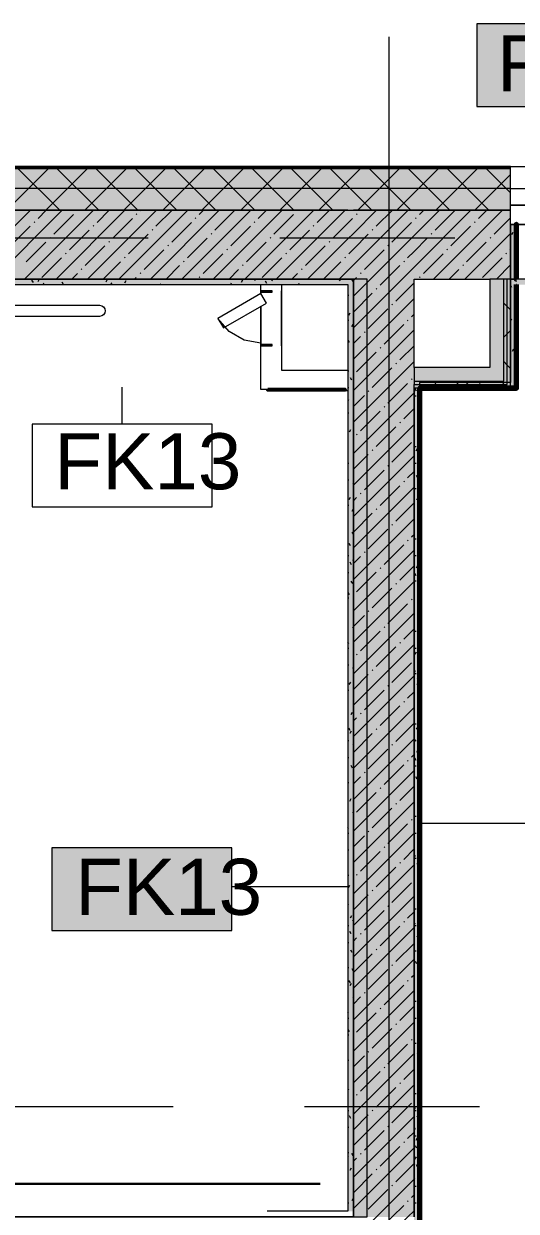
# Model space of a CAD drawing. Header units: millimetres. Extents: x -3817 to 677485, y -22715 to 103890.
# Drawn here: x 426664 to 428449, y 19689 to 23995 of the extents above; entities that cross this region are included whole.
import ezdxf

# ---------------------------------------------------------------- set-up
doc = ezdxf.new("R2010")
doc.units = ezdxf.units.MM
doc.layers.add('PDF _Геометрия', color=7, linetype='Continuous', true_color=0x1d1d1d)
doc.layers.add('PDF _Сплошная заливка', color=7, linetype='Continuous', true_color=0xffffff)
doc.layers.add('PDF _Текст', color=7, linetype='Continuous')
doc.styles.add('PDF GOST-Common', font='arial.ttf')

msp = doc.modelspace()

# ---------------------------------------------------------------- hatches: boundary and pattern name
at = {"layer": 'PDF _Сплошная заливка', "transparency": 33554559}
h = msp.add_hatch(color=256, dxfattribs=at)
h.paths.add_polyline_path([(452358.6, 23319), (452508.6, 23319), (452508.6, 23469), (447428.9, 23469), (447428.9, 23319), (450643.6, 23319)], flags=0)
h.paths.add_polyline_path([(437714.3, 23319), (438528.6, 23319), (438528.6, 23469), (437229.1, 23469), (437229.1, 23319), (437628.6, 23319)], flags=0)
h.paths.add_polyline_path([(436329.1, 23319), (436329.1, 23469), (435029.1, 23469), (435029.1, 23319), (435128.5, 23319)], flags=0)
h.paths.add_polyline_path([(445471.9, 23319), (446528.9, 23319), (446528.9, 23469), (445179.1, 23469), (445179.1, 23319)], flags=0)
h.paths.add_polyline_path([(439428.6, 23319), (440579.1, 23319), (440579.1, 23469), (439428.6, 23469)], flags=0)
h.paths.add_polyline_path([(444179, 23319), (444279.1, 23319), (444279.1, 23469), (442879.1, 23469), (442879.1, 23319), (443532.5, 23319)], flags=0)
h.paths.add_polyline_path([(433835.5, 23319), (434129.1, 23319), (434129.1, 23469), (432708.9, 23469), (432708.9, 23319), (433448.6, 23319)], flags=0)
h.paths.add_polyline_path([(427858.6, 23319), (428428.6, 23319), (428428.6, 23469), (423888.6, 23469), (423888.6, 23319), (427370.9, 23319)], flags=0)
h.paths.add_polyline_path([(429328.6, 23319), (430528.9, 23319), (430528.9, 23469), (429328.6, 23469)], flags=0)
h.paths.add_polyline_path([(420588.6, 23319), (420588.6, 23469), (420338.6, 23469), (420338.6, 23319), (420583, 23319)], flags=0)
h = msp.add_hatch(color=256, dxfattribs=at)
h.paths.add_polyline_path([(427838.6, 23069), (427838.6, 23319), (423888.6, 23319), (423888.6, 23069), (427370.9, 23069)], flags=0)
h.paths.add_polyline_path([(420328.6, 23069), (420588.6, 23069), (420588.6, 23319), (420308.6, 23319), (420308.6, 23069)], flags=0)
h = msp.add_hatch(color=256, dxfattribs=at)
h.paths.add_polyline_path([(443504.1, 23069), (444279.1, 23069), (444279.1, 23319), (443379.1, 23319), (443379.1, 23069)], flags=0)
h.paths.add_polyline_path([(445471.9, 23069), (446528.9, 23069), (446528.9, 23319), (445179.1, 23319), (445179.1, 23069)], flags=0)
h.paths.add_polyline_path([(448488.6, 23069), (448488.6, 23319), (448128.6, 23319), (448128.6, 23069)], flags=0)
h.paths.add_polyline_path([(438504.1, 23069), (438528.6, 23069), (438528.6, 23319), (438328.6, 23319), (438328.6, 23069), (438454.1, 23069)], flags=0)
h.paths.add_polyline_path([(433448.6, 23069), (434129.1, 23069), (434129.1, 23319), (433448.6, 23319), (433448.6, 23199.2)], flags=0)
h.paths.add_polyline_path([(437229.1, 23069), (437628.6, 23069), (437628.6, 23319), (437229.1, 23319), (437229.1, 23180.6)], flags=0)
h.paths.add_polyline_path([(430528.9, 23069), (430528.9, 23319), (429328.6, 23319), (429328.6, 23069), (429956.7, 23069)], flags=0)
h.paths.add_polyline_path([(427838.6, 23069), (427858.6, 23069), (427858.6, 23319), (427838.6, 23319)], flags=0)
h.paths.add_polyline_path([(435029.1, 23069), (436329.1, 23069), (436329.1, 23319), (435029.1, 23319)], flags=0)
h.paths.add_polyline_path([(440300.2, 23069), (440579.1, 23069), (440579.1, 23319), (439428.6, 23319), (439428.6, 23069)], flags=0)
h.paths.add_polyline_path([(428416.1, 23069), (428428.6, 23069), (428428.6, 23319), (428078.6, 23319), (428078.6, 23069), (428403.6, 23069)], flags=0)
for points in [[(428428.6, 23069), (428448.6, 23069), (428448.6, 23267), (428428.6, 23267), (428428.6, 23180.6)], [(427838.6, 23049), (427838.6, 23069), (420329.1, 23069), (420329.1, 23049), (427370.9, 23049)], [(428403.6, 22686.5), (428416.1, 22686.5), (428416.1, 23069), (428403.6, 23069), (428403.6, 22699)], [(432688.1, 23049), (432688.6, 23069), (428428.6, 23069), (428428.6, 23049), (432542.6, 23049)], [(428428.6, 22694), (428448.6, 22694), (428448.6, 23049), (428428.6, 23049), (428428.6, 22919.8)], [(428353.6, 22686.5), (428403.6, 22686.5), (428403.6, 22699), (428078.6, 22699), (428078.6, 22686.5), (428340.6, 22686.5)], [(428448.6, 22674), (428448.6, 22694), (428098.6, 22694), (428098.6, 22674), (428340.6, 22674)]]:
    msp.add_hatch(color=256, dxfattribs=at).paths.add_polyline_path(points)
at = {"layer": 'PDF _Сплошная заливка', "true_color": 0xe7e7e7, "transparency": 33554559}
msp.add_hatch(color=254, dxfattribs=at).paths.add_polyline_path([(428353.6, 22699), (428403.6, 22699), (428403.6, 23069), (428353.6, 23069), (428353.6, 22749)])
at = {"layer": 'PDF _Сплошная заливка', "transparency": 33554559}
h = msp.add_hatch(color=256, dxfattribs=at)
h.paths.add_polyline_path([(428078.6, 22674), (428098.6, 22674), (428078.6, 22686.5)], flags=0)
h.paths.add_polyline_path([(428353.6, 22674), (428416.1, 22674), (428416.1, 22686.5), (428078.6, 22686.5), (428099.6, 22674), (428340.6, 22674)], flags=0)
h = msp.add_hatch(color=256, dxfattribs=at)
h.paths.add_polyline_path([(428098.6, 15819), (428098.6, 16019), (428086.6, 16019), (428086.6, 15989), (428078.6, 15989), (428078.6, 15819)], flags=0)
h.paths.add_polyline_path([(428098.6, 17069), (428098.6, 22674), (428078.6, 22674), (428078.6, 17099), (428086.6, 17099), (428086.6, 17069)], flags=0)

# ---------------------------------------------------------------- linework, layer by layer
at = {"layer": 'PDF _Геометрия', "color": 7, "lineweight": 9}
for points in [[(428959.2, 23994.9), (428306.1, 23994.9), (428306.1, 23694.8), (428959.2, 23694.8)], [(428428.6, 23319), (428078.6, 23319)], [(427858.6, 19881), (427858.6, 23069), (427838.6, 23069), (427858.6, 23069), (427858.6, 19881), (427858.6, 19880), (427858.6, 19689), (427858.6, 19669), (427838.6, 19669), (427546.6, 19669), (421858.6, 19669), (427545.6, 19669), (427546.6, 19669), (427838.6, 19669), (427858.6, 19669), (427858.6, 19689), (427858.6, 19880)], [(428078.6, 19669), (428078.6, 22674)], [(427346.9, 22543.1), (426693.7, 22543.1), (426693.7, 22243.1), (427346.9, 22243.1)], [(427418.3, 21007.5), (426765.1, 21007.5), (426765.1, 20707.5), (427418.3, 20707.5)]]:
    msp.add_lwpolyline(points, close=True, dxfattribs=at)
at = {"layer": 'PDF _Геометрия', "color": 253, "lineweight": 9, "true_color": 0xaaaaaa}
for points in [[(427988.6, 19123.8), (427988.6, 21447.3), (427988.6, 23947.3)], [(429328.6, 23337), (428428.6, 23337)], [(428428.6, 23267), (428498.6, 23267)], [(425527.7, 23219), (427115.2, 23219)], [(427591.5, 23219), (428226.5, 23219)], [(426058.6, 19669), (426058.6, 19764), (426058.6, 19669), (426120, 19669), (426358.6, 19669), (426358.6, 19764), (426358.6, 19669), (427908.6, 19669), (427908.6, 23069), (426358.6, 23069), (422758.6, 23069), (422758.6, 21519), (426358.6, 21519), (426358.6, 21544), (426358.6, 21519), (426239.5, 21519)], [(427523.6, 22836.6), (427462.1, 22847.5), (427407.9, 22878.7), (427367.8, 22926.6)], [(425617.7, 20069), (427205.2, 20069)], [(427681.5, 20069), (428316.5, 20069)]]:
    msp.add_lwpolyline(points, dxfattribs=at)
at = {"layer": 'PDF _Геометрия', "color": 9, "lineweight": 9, "true_color": 0xc0c0c0}
for points in [[(428099.6, 22674), (428353.6, 22674), (428416.1, 22674), (428428.6, 22674), (428428.6, 23069), (428428.6, 23319), (428428.6, 23477), (423888.6, 23477), (423888.6, 23319), (423888.6, 23069), (427838.6, 23069), (420329.1, 23069), (420329.1, 23049), (423388.6, 23049), (427008.6, 23049), (427838.6, 23049), (427838.6, 22663.5)], [(428428.6, 23319), (428428.6, 23477), (429328.6, 23477), (429328.6, 23319), (429328.6, 23477), (430528.9, 23477), (430528.9, 23319), (430528.9, 23477), (432708.9, 23477), (432708.9, 23319), (432708.9, 23477), (434129.1, 23477), (434129.1, 23319), (434129.1, 23477), (435029.1, 23477)], [(427523.6, 23016.6), (427523.6, 23048)], [(427598.6, 23048), (427598.6, 22739), (427837.6, 22739)], [(434129.1, 23049), (437228.7, 23049), (437228.7, 23069), (433450, 23069), (433450, 23049), (433450, 22699), (432708.6, 22699), (432708.6, 23059), (432688.6, 23059), (432688.6, 23069), (428428.6, 23069), (428428.6, 23049), (428428.6, 22694), (428098.6, 22694), (428098.6, 22674)], [(427523.6, 23016.6), (427523.6, 23026.6), (427523.6, 23016.6)], [(427598.6, 22826.6), (427598.6, 23026.6), (427598.6, 22826.6)], [(427548.6, 22669), (427523.6, 22669), (427523.6, 22970.4), (427523.6, 22826.6), (427523.6, 22970.4)], [(428086.6, 17069), (428098.6, 17069), (428098.6, 22674), (428448.6, 22674), (428448.6, 22694)], [(427837.6, 22664), (427598.6, 22664), (427598.6, 22669)]]:
    msp.add_lwpolyline(points, dxfattribs=at)
at = {"layer": 'PDF _Геометрия', "color": 7, "lineweight": 9}
for points in [[(428428.6, 23472), (423888.6, 23472)], [(428428.6, 23469), (423888.6, 23469)], [(428428.6, 23398), (423888.6, 23398)], [(427838.6, 23319), (423888.6, 23319), (427858.6, 23319)], [(428078.6, 22749), (428078.6, 22699), (428353.6, 22699), (428403.6, 22699), (428403.6, 23069), (428353.6, 23069)], [(428078.6, 22699), (428078.6, 22686.5), (428353.6, 22686.5), (428403.6, 22686.5), (428416.1, 22686.5), (428416.1, 23069), (428403.6, 23069)], [(428428.6, 23069), (428416.1, 23069)], [(428448.6, 22694), (428448.6, 23049)], [(427020.3, 22543.1), (427020.3, 22677.6)], [(427838.6, 22663.5), (427838.6, 19881), (427838.6, 19880), (427838.6, 19702), (427838.6, 19690), (427838.6, 19689), (427546.6, 19689)], [(428099.6, 22674), (428098.6, 22674), (428078.6, 22674), (428078.6, 22686.5)], [(428099.1, 21096.7), (428510.1, 21096.7)], [(427838.1, 20865.6), (427418.3, 20865.6)]]:
    msp.add_lwpolyline(points, dxfattribs=at)
at = {"layer": 'PDF _Геометрия', "lineweight": 9}
for points in [[(426601.8, 23319), (426751.8, 23469)], [(426793.9, 23319), (426643.9, 23469)], [(426743.2, 23319), (426893.2, 23469)], [(426935.3, 23319), (426785.3, 23469)], [(426884.6, 23319), (427034.6, 23469)], [(427076.7, 23319), (426926.7, 23469)], [(427026.1, 23319), (427176.1, 23469)], [(427218.2, 23319), (427068.2, 23469)], [(427167.5, 23319), (427317.5, 23469)], [(427359.6, 23319), (427209.6, 23469)], [(427308.9, 23319), (427458.9, 23469)], [(427501, 23319), (427351, 23469)], [(427450.3, 23319), (427600.3, 23469)], [(427642.4, 23319), (427492.4, 23469)], [(427591.8, 23319), (427741.8, 23469)], [(427783.8, 23319), (427633.8, 23469)], [(427733.2, 23319), (427883.2, 23469)], [(427925.3, 23319), (427775.3, 23469)], [(427874.6, 23319), (428024.6, 23469)], [(428066.7, 23319), (427916.7, 23469)], [(428016, 23319), (428166, 23469)], [(428208.1, 23319), (428058.1, 23469)], [(428157.4, 23319), (428307.4, 23469)], [(428349.5, 23319), (428199.5, 23469)], [(428428.6, 23381.3), (428341, 23469)], [(428298.9, 23319), (428428.6, 23448.8)], [(426438.3, 23069), (426688.3, 23319)], [(426552.4, 23069), (426802.4, 23319)], [(426666.4, 23069), (426916.4, 23319)], [(426715.3, 23289), (426745.4, 23319)], [(426772.4, 23232), (426843.6, 23303.2)], [(426780.5, 23069), (427030.5, 23319)], [(426857.9, 23317.5), (426859.4, 23319)], [(426894.5, 23069), (427144.5, 23319)], [(426929.2, 23274.7), (426973.5, 23319)], [(427008.6, 23069), (427258.6, 23319)], [(427071.7, 23303.2), (427074.1, 23305.6)], [(427086, 23317.5), (427087.5, 23319)], [(427122.6, 23069), (427372.6, 23319)], [(427143, 23260.5), (427201.5, 23319)], [(427236.7, 23069), (427486.7, 23319)], [(427299.8, 23303.2), (427315.6, 23319)], [(427350.7, 23069), (427600.7, 23319)], [(427356.9, 23246.2), (427428.1, 23317.5)], [(427464.8, 23069), (427714.8, 23319)], [(427513.7, 23289), (427543.7, 23319)], [(427570.7, 23232), (427642, 23303.2)], [(427578.8, 23069), (427828.8, 23319)], [(427656.2, 23317.5), (427657.7, 23319)], [(427692.9, 23069), (427838.6, 23214.8), (427858.6, 23234.8), (427942.9, 23319)], [(427727.5, 23274.7), (427771.8, 23319)], [(427806.9, 23069), (427838.6, 23100.7), (427858.6, 23120.7), (428056.9, 23319)], [(427858.6, 23006.7), (428078.6, 23226.7), (428171, 23319)], [(427858.6, 22892.6), (428078.6, 23112.6), (428285, 23319)], [(427870.1, 23303.2), (427872.4, 23305.6)], [(427884.3, 23317.5), (427885.8, 23319)], [(427941.4, 23260.5), (427999.9, 23319)], [(428098.2, 23303.2), (428113.9, 23319)], [(428149.1, 23069), (428399.1, 23319)], [(428155.2, 23246.2), (428226.5, 23317.5)], [(428312, 23289), (428342, 23319)], [(426615.5, 23189.2), (426686.8, 23260.5)], [(426701.1, 23274.7), (426703.4, 23277.1)], [(426914.9, 23260.5), (426917.3, 23262.8)], [(426986.2, 23217.7), (427057.5, 23289)], [(427200, 23203.4), (427271.3, 23274.7)], [(427285.6, 23289), (427287.9, 23291.4)], [(427413.9, 23189.2), (427485.2, 23260.5)], [(427499.4, 23274.7), (427501.8, 23277.1)], [(427713.3, 23260.5), (427715.6, 23262.8)], [(427784.5, 23217.7), (427838.6, 23271.8), (427855.8, 23289)], [(427998.4, 23203.4), (428069.7, 23274.7)], [(428083.9, 23289), (428086.3, 23291.4)], [(428212.2, 23189.2), (428283.5, 23260.5)], [(428297.8, 23274.7), (428300.1, 23277.1)], [(428369, 23232), (428428.6, 23291.5)], [(426758.1, 23217.7), (426760.5, 23220.1)], [(426829.4, 23174.9), (426900.7, 23246.2)], [(427043.2, 23160.7), (427114.5, 23232)], [(427128.8, 23246.2), (427131.1, 23248.6)], [(427257.1, 23146.4), (427328.3, 23217.7)], [(427342.6, 23232), (427345, 23234.3)], [(427556.4, 23217.7), (427558.8, 23220.1)], [(427627.7, 23174.9), (427699, 23246.2)], [(427841.6, 23160.7), (427858.6, 23177.7), (427912.8, 23232)], [(427927.1, 23246.2), (427929.5, 23248.6)], [(428055.4, 23146.4), (428078.6, 23169.6), (428126.7, 23217.7)], [(428140.9, 23232), (428143.3, 23234.3)], [(428263.1, 23069), (428428.6, 23234.5)], [(428354.8, 23217.7), (428357.2, 23220.1)], [(426672.6, 23132.2), (426743.8, 23203.4)], [(426886.4, 23117.9), (426957.7, 23189.2)], [(426971.9, 23203.4), (426974.3, 23205.8)], [(427100.2, 23103.7), (427171.5, 23174.9)], [(427185.8, 23189.2), (427188.2, 23191.6)], [(427399.6, 23174.9), (427402, 23177.3)], [(427470.9, 23132.2), (427542.2, 23203.4)], [(427684.7, 23117.9), (427756, 23189.2)], [(427770.3, 23203.4), (427772.7, 23205.8)], [(427898.6, 23103.7), (427969.9, 23174.9)], [(427984.1, 23189.2), (427986.5, 23191.6)], [(428198, 23174.9), (428200.3, 23177.3)], [(428269.3, 23132.2), (428340.5, 23203.4)], [(428426.1, 23174.9), (428428.6, 23177.5)], [(426729.6, 23075.1), (426800.9, 23146.4)], [(426815.1, 23160.7), (426817.5, 23163)], [(426951.5, 23069), (427014.7, 23132.2)], [(427029, 23146.4), (427031.3, 23148.8)], [(427242.8, 23132.2), (427245.2, 23134.5)], [(427314.1, 23089.4), (427385.4, 23160.7)], [(427527.9, 23075.1), (427599.2, 23146.4)], [(427613.5, 23160.7), (427615.8, 23163)], [(427749.9, 23069), (427813.1, 23132.2)], [(427827.3, 23146.4), (427829.7, 23148.8)], [(428041.2, 23132.2), (428043.5, 23134.5)], [(428112.4, 23089.4), (428183.7, 23160.7)], [(428326.3, 23075.1), (428397.6, 23146.4)], [(428411.8, 23160.7), (428414.2, 23163)], [(426837.5, 23069), (426857.9, 23089.4)], [(426872.1, 23103.7), (426874.5, 23106)], [(427086, 23089.4), (427088.4, 23091.8)], [(427179.6, 23069), (427228.6, 23117.9)], [(427407.7, 23069), (427442.4, 23103.7)], [(427456.7, 23117.9), (427459, 23120.3)], [(427635.8, 23069), (427656.2, 23089.4)], [(427670.5, 23103.7), (427672.9, 23106)], [(427884.3, 23089.4), (427886.7, 23091.8)], [(427955.6, 23046.6), (428026.9, 23117.9)], [(428206.1, 23069), (428240.7, 23103.7)], [(428255, 23117.9), (428257.4, 23120.3)], [(428377.2, 23069), (428428.6, 23120.5)], [(427065.6, 23069), (427071.7, 23075.1)], [(427299.8, 23075.1), (427302.2, 23077.5)], [(427858.6, 23063.7), (427870.1, 23075.1)], [(428012.6, 22989.6), (428078.6, 23055.6)], [(428098.2, 23075.1), (428100.5, 23077.5)], [(427858.6, 22949.6), (427927.1, 23018.1)], [(427858.6, 22778.6), (428078.6, 22998.6)], [(427941.4, 23032.4), (427943.7, 23034.7)], [(427912.8, 22889.8), (427984.1, 22961.1)], [(427998.4, 22975.3), (428000.8, 22977.7)], [(428428.6, 22957.1), (428416.1, 22969.6), (428403.6, 22982.1)], [(428055.4, 22918.3), (428057.8, 22920.7)], [(428069.7, 22932.6), (428078.6, 22941.6)], [(427858.6, 22664.5), (428078.6, 22884.5)], [(427898.6, 22875.6), (427901, 22877.9)], [(427969.9, 22832.8), (428041.2, 22904.1)], [(428403.6, 22858.1), (428416.1, 22870.6), (428428.6, 22883.1)], [(427858.6, 22835.6), (427884.3, 22861.3)], [(427955.6, 22818.5), (427958, 22820.9)], [(428026.9, 22775.8), (428078.6, 22827.5)], [(427870.1, 22733), (427941.4, 22804.3)], [(427858.6, 22550.5), (428078.6, 22770.5)], [(427927.1, 22676), (427998.4, 22747.2)], [(428012.6, 22761.5), (428015, 22763.9)], [(428428.6, 22744.9), (428416.1, 22757.4), (428403.6, 22769.9)], [(428069.7, 22704.5), (428072, 22706.9)], [(428219.5, 22674), (428232, 22686.5), (428244.5, 22699)], [(428287.4, 22674), (428274.9, 22686.5), (428262.4, 22699)], [(427858.6, 22436.4), (428078.6, 22656.4)], [(427858.6, 22607.5), (427898.6, 22647.5)], [(427912.8, 22661.7), (427915.2, 22664.1)], [(427984.1, 22618.9), (428055.4, 22690.2)], [(427969.9, 22604.7), (427972.2, 22607.1)], [(427884.3, 22519.1), (427955.6, 22590.4)], [(428041.2, 22561.9), (428078.6, 22599.4)], [(427858.6, 22322.4), (428078.6, 22542.4)], [(427941.4, 22462.1), (428012.6, 22533.4)], [(428026.9, 22547.7), (428029.3, 22550)], [(427870.1, 22504.9), (427872.4, 22507.3)], [(427998.4, 22405.1), (428069.7, 22476.4)], [(427858.6, 22379.4), (427912.8, 22433.6)], [(427927.1, 22447.9), (427929.5, 22450.2)], [(427858.6, 22208.3), (428078.6, 22428.3)], [(427984.1, 22390.8), (427986.5, 22393.2)], [(427898.6, 22305.3), (427969.9, 22376.6)], [(428055.4, 22348.1), (428078.6, 22371.3)], [(427858.6, 22094.3), (428078.6, 22314.3)], [(427955.6, 22248.3), (428026.9, 22319.6)], [(428041.2, 22333.8), (428043.5, 22336.2)], [(427858.6, 22265.4), (427870.1, 22276.8)], [(427884.3, 22291.1), (427886.7, 22293.4)], [(427858.6, 22151.3), (427927.1, 22219.8)], [(427941.4, 22234), (427943.7, 22236.4)], [(428012.6, 22191.3), (428078.6, 22257.3)], [(427858.6, 21980.2), (428078.6, 22200.2)], [(427998.4, 22177), (428000.8, 22179.4)], [(427912.8, 22091.5), (427984.1, 22162.7)], [(428069.7, 22134.2), (428078.6, 22143.2)], [(427969.9, 22034.4), (428041.2, 22105.7)], [(428055.4, 22120), (428057.8, 22122.3)], [(427858.6, 21866.2), (428078.6, 22086.2)], [(427858.6, 22037.3), (427884.3, 22063)], [(427898.6, 22077.2), (427901, 22079.6)], [(427870.1, 21934.6), (427941.4, 22005.9)], [(427955.6, 22020.2), (427958, 22022.6)], [(428026.9, 21977.4), (428078.6, 22029.2)], [(427858.6, 21752.1), (428078.6, 21972.1)], [(428012.6, 21963.2), (428015, 21965.5)], [(427927.1, 21877.6), (427998.4, 21948.9)], [(427984.1, 21820.6), (428055.4, 21891.9)], [(428069.7, 21906.1), (428072, 21908.5)], [(427858.6, 21638.1), (428078.6, 21858.1)], [(427858.6, 21809.2), (427898.6, 21849.1)], [(427912.8, 21863.4), (427915.2, 21865.7)], [(427884.3, 21720.8), (427955.6, 21792.1)], [(427969.9, 21806.3), (427972.2, 21808.7)], [(428041.2, 21763.6), (428078.6, 21801.1)], [(427858.6, 21524), (428078.6, 21744)], [(428026.9, 21749.3), (428029.3, 21751.7)], [(427870.1, 21706.5), (427872.4, 21708.9)], [(427941.4, 21663.8), (428012.6, 21735.1)], [(427998.4, 21606.8), (428069.7, 21678)], [(427858.6, 21581.1), (427912.8, 21635.3)], [(427858.6, 21410), (428078.6, 21630)], [(427927.1, 21649.5), (427929.5, 21651.9)], [(427898.6, 21507), (427969.9, 21578.2)], [(427984.1, 21592.5), (427986.5, 21594.9)], [(428055.4, 21549.7), (428078.6, 21573)], [(428041.2, 21535.5), (428043.5, 21537.8)], [(427858.6, 21295.9), (428078.6, 21515.9)], [(427884.3, 21492.7), (427886.7, 21495.1)], [(427955.6, 21449.9), (428026.9, 21521.2)], [(427858.6, 21467), (427870.1, 21478.4)], [(428012.6, 21392.9), (428078.6, 21458.9)], [(427858.6, 21353), (427927.1, 21421.4)], [(427858.6, 21181.9), (428078.6, 21401.9)], [(427941.4, 21435.7), (427943.7, 21438.1)], [(427912.8, 21293.1), (427984.1, 21364.4)], [(427998.4, 21378.7), (428000.8, 21381)], [(428055.4, 21321.6), (428057.8, 21324)], [(428069.7, 21335.9), (428078.6, 21344.9)], [(427858.6, 21067.8), (428078.6, 21287.8)], [(427898.6, 21278.9), (427901, 21281.2)], [(427969.9, 21236.1), (428041.2, 21307.4)], [(427858.6, 21238.9), (427884.3, 21264.6)], [(428026.9, 21179.1), (428078.6, 21230.8)], [(427870.1, 21136.3), (427941.4, 21207.6)], [(427955.6, 21221.8), (427958, 21224.2)], [(427858.6, 20953.8), (428078.6, 21173.8)], [(427927.1, 21079.3), (427998.4, 21150.6)], [(428012.6, 21164.8), (428015, 21167.2)], [(428069.7, 21107.8), (428072, 21110.2)], [(427858.6, 20839.7), (428078.6, 21059.7)], [(427912.8, 21065), (427915.2, 21067.4)], [(427984.1, 21022.3), (428055.4, 21093.5)], [(427858.6, 21010.8), (427898.6, 21050.8)], [(427884.3, 20922.5), (427955.6, 20993.7)], [(427969.9, 21008), (427972.2, 21010.4)], [(428041.2, 20965.2), (428078.6, 21002.7)], [(427858.6, 20725.7), (428078.6, 20945.7)], [(427941.4, 20865.4), (428012.6, 20936.7)], [(428026.9, 20951), (428029.3, 20953.3)], [(427870.1, 20908.2), (427872.4, 20910.6)], [(427927.1, 20851.2), (427929.5, 20853.5)], [(427998.4, 20808.4), (428069.7, 20879.7)], [(427858.6, 20782.7), (427912.8, 20836.9)], [(427858.6, 20611.6), (428078.6, 20831.6)], [(427984.1, 20794.2), (427986.5, 20796.5)], [(427898.6, 20708.6), (427969.9, 20779.9)], [(428055.4, 20751.4), (428078.6, 20774.6)], [(427858.6, 20497.6), (428078.6, 20717.6)], [(427955.6, 20651.6), (428026.9, 20722.9)], [(428041.2, 20737.1), (428043.5, 20739.5)], [(427858.6, 20668.7), (427870.1, 20680.1)], [(427884.3, 20694.4), (427886.7, 20696.7)], [(427941.4, 20637.3), (427943.7, 20639.7)], [(428012.6, 20594.6), (428078.6, 20660.6)], [(427858.6, 20554.6), (427927.1, 20623.1)], [(427858.6, 20383.5), (428078.6, 20603.5)], [(427998.4, 20580.3), (428000.8, 20582.7)], [(427912.8, 20494.8), (427984.1, 20566.1)], [(428069.7, 20537.5), (428078.6, 20546.5)], [(427969.9, 20437.8), (428041.2, 20509)], [(428055.4, 20523.3), (428057.8, 20525.7)], [(427858.6, 20269.5), (428078.6, 20489.5)], [(427858.6, 20440.6), (427884.3, 20466.3)], [(427898.6, 20480.5), (427901, 20482.9)], [(427870.1, 20338), (427941.4, 20409.2)], [(427955.6, 20423.5), (427958, 20425.9)], [(428026.9, 20380.7), (428078.6, 20432.5)], [(427858.6, 20155.4), (428078.6, 20375.4)], [(428012.6, 20366.5), (428015, 20368.8)], [(427927.1, 20280.9), (427998.4, 20352.2)], [(427984.1, 20223.9), (428055.4, 20295.2)], [(428069.7, 20309.4), (428072, 20311.8)], [(427858.6, 20041.4), (428078.6, 20261.4)], [(427858.6, 20212.5), (427898.6, 20252.4)], [(427912.8, 20266.7), (427915.2, 20269)], [(427884.3, 20124.1), (427955.6, 20195.4)], [(427969.9, 20209.7), (427972.2, 20212)], [(428041.2, 20166.9), (428078.6, 20204.4)], [(428026.9, 20152.6), (428029.3, 20155)], [(427858.6, 19927.3), (428078.6, 20147.3)], [(427870.1, 20109.9), (427872.4, 20112.2)], [(427941.4, 20067.1), (428012.6, 20138.4)], [(427998.4, 20010.1), (428069.7, 20081.3)], [(427858.6, 19984.4), (427912.8, 20038.6)], [(427858.6, 19813.3), (428078.6, 20033.3)], [(427927.1, 20052.8), (427929.5, 20055.2)], [(427898.6, 19910.3), (427969.9, 19981.6)], [(427984.1, 19995.8), (427986.5, 19998.2)], [(428041.2, 19938.8), (428043.5, 19941.2)], [(428055.4, 19953), (428078.6, 19976.3)], [(427858.6, 19699.2), (428078.6, 19919.2)], [(427884.3, 19896), (427886.7, 19898.4)], [(427955.6, 19853.2), (428026.9, 19924.5)], [(427858.6, 19870.3), (427870.1, 19881.8)], [(428012.6, 19796.2), (428078.6, 19862.2)], [(427858.6, 19756.3), (427927.1, 19824.7)], [(427941.4, 19839), (427943.7, 19841.4)], [(427722.4, 19449), (427942.4, 19669), (428078.6, 19805.2)], [(427912.8, 19696.4), (427984.1, 19767.7)], [(427998.4, 19782), (428000.8, 19784.3)], [(428055.4, 19724.9), (428057.8, 19727.3)], [(428069.7, 19739.2), (428078.6, 19748.2)], [(427836.5, 19449), (428056.5, 19669), (428078.6, 19691.1)], [(427969.9, 19639.4), (427999.5, 19669), (428041.2, 19710.7)]]:
    msp.add_lwpolyline(points, dxfattribs=at)
at = {"layer": 'PDF _Геометрия', "color": 116, "lineweight": 13, "true_color": 0x008040}
msp.add_lwpolyline([(428428.6, 23398), (429328.6, 23398)], dxfattribs=at)
at = {"layer": 'PDF _Геометрия', "color": 253, "lineweight": 13, "true_color": 0xaaaaaa}
for points in [[(428498.6, 23337), (428498.6, 23267), (428428.6, 23267), (428428.6, 23337)], [(427367.8, 22926.6), (427387.8, 22892), (427543.6, 22982), (427523.6, 23016.6)], [(427563.6, 23021.6), (427563.6, 23026.6), (427523.6, 23026.6), (427523.6, 23021.6)], [(427563.6, 22831.6), (427523.6, 22831.6), (427523.6, 22826.6), (427563.6, 22826.6)]]:
    msp.add_lwpolyline(points, close=True, dxfattribs=at)
at = {"layer": 'PDF _Геометрия', "color": 9, "lineweight": 9, "true_color": 0xc0c0c0}
for points in [[(427858.6, 23319), (428078.6, 23319)], [(428448.6, 23069), (428448.6, 23267), (428428.6, 23267), (428428.6, 23069)], [(428078.6, 22749), (428078.6, 23069), (428353.6, 23069), (428353.6, 22749)]]:
    msp.add_lwpolyline(points, close=True, dxfattribs=at)
at = {"layer": 'PDF _Геометрия', "color": 253, "lineweight": 9, "true_color": 0x9b9b9b}
for points in [[(428447.9, 23257.3), (428442.8, 23266)], [(428437.1, 23238.2), (428432.1, 23229.5)], [(428441.8, 23224.5), (428448.6, 23224.5)], [(428448.3, 23196.6), (428443.3, 23187.9)], [(428441.8, 23163.6), (428448.6, 23163.6)], [(426698.3, 23056.7), (426693.3, 23065.4)], [(426720, 23068.2), (426714.9, 23059.5)], [(426738, 23049), (426734.9, 23054.2)], [(426808, 23049.6), (426803, 23058.3)], [(426965.7, 23067.1), (426960.7, 23058.4)], [(426984.3, 23049), (426980.7, 23055.3)], [(427033.7, 23063), (427028.7, 23054.3)], [(427080.1, 23066), (427078.4, 23069)], [(427160.3, 23049), (427158.4, 23052.4)], [(427248.4, 23069), (427248, 23068.4)], [(427415.5, 23053.7), (427412.8, 23049)], [(427457.2, 23064.9), (427452.1, 23056.2)], [(427494.7, 23069), (427493.8, 23067.3)], [(427503.6, 23064.1), (427500.7, 23069)], [(427545.2, 23052.9), (427540.2, 23061.6)], [(427565.1, 23069), (427561.8, 23063.3)], [(427661.3, 23052.6), (427659.2, 23049)], [(427811.5, 23069), (427807.6, 23062.2)], [(427858.6, 23058.6), (427853.9, 23066.8)], [(428433.7, 23038), (428428.7, 23046.7)], [(428441.8, 23072.1), (428448.6, 23072.1)], [(427838.6, 23011.2), (427842.2, 23011.2)], [(427838.6, 22919.7), (427842.2, 22919.7)], [(427846.1, 22946), (427841, 22937.3)], [(428432, 22924.5), (428428.6, 22918.7)], [(427857.2, 22904.3), (427852.2, 22895.6)], [(428441.8, 22889.2), (428448.6, 22889.2)], [(427844.8, 22838.7), (427839.8, 22847.5)], [(428441.8, 22828.3), (428448.6, 22828.3)], [(428439, 22814.8), (428434, 22806.1)], [(427838.6, 22736.8), (427842.2, 22736.8)], [(428441.8, 22736.8), (428448.6, 22736.8)], [(427853, 22702.7), (427848, 22711.4)], [(428158.1, 22694), (428153.7, 22686.3)], [(428318.1, 22689.6), (428315.5, 22694)], [(428404.5, 22694), (428399.4, 22685.2)], [(427838.6, 22675.9), (427842.2, 22675.9)], [(428087.6, 22662.1), (428082.5, 22670.8)], [(428098.6, 22651.9), (428096.8, 22648.8)], [(428106.5, 22675.9), (428116.5, 22675.9)], [(428197.9, 22675.9), (428208, 22675.9)], [(428258.9, 22675.9), (428268.9, 22675.9)], [(428359.7, 22678.5), (428354.7, 22687.2)], [(428362.8, 22682.8), (428357.8, 22674.1)], [(428411.3, 22675.9), (428421.3, 22675.9)], [(427840.9, 22632.2), (427838.6, 22628.3)], [(428078.6, 22645.4), (428086.1, 22645.4)], [(427838.6, 22584.4), (427842.2, 22584.4)], [(427847.9, 22522.5), (427842.9, 22513.8)], [(427838.8, 22483.3), (427838.6, 22483.7)], [(428078.6, 22462.5), (428086.1, 22462.5)], [(428089.6, 22453.4), (428084.6, 22444.7)], [(427838.6, 22401.6), (427842.2, 22401.6)], [(428078.6, 22401.6), (428086.1, 22401.6)], [(428092.7, 22348.4), (428087.7, 22357.1)], [(427838.6, 22340.6), (427842.2, 22340.6)], [(427858.6, 22327.1), (427857.2, 22329.6)], [(428078.6, 22310.1), (428086.1, 22310.1)], [(428096.7, 22343.7), (428091.6, 22335)], [(427846.9, 22276.8), (427841.8, 22268.1)], [(428092.6, 22275.7), (428087.6, 22267)], [(427838.6, 22249.2), (427842.2, 22249.2)], [(427858, 22235.2), (427853, 22226.4)], [(428098.6, 22216.2), (428095.9, 22221)], [(427858.6, 22144.2), (427854.2, 22151.9)], [(427848.1, 22101.5), (427843.1, 22110.2)], [(428078.6, 22127.2), (428086.1, 22127.2)], [(427838.6, 22066.3), (427842.2, 22066.3)], [(427858.6, 22053.4), (427856, 22048.7)], [(428078.6, 22066.3), (428086.1, 22066.3)], [(427838.6, 22005.3), (427842.2, 22005.3)], [(427852.2, 22033.5), (427847.2, 22042.2)], [(428086.8, 21993), (428081.7, 22001.7)], [(428091.5, 22030), (428086.5, 22021.3)], [(427856.3, 21965.5), (427851.2, 21974.2)], [(428078.6, 21974.8), (428086.1, 21974.8)], [(428098.6, 21981.4), (428097.6, 21979.6)], [(427845.1, 21923.8), (427840.1, 21932.5)], [(427838.6, 21913.9), (427842.2, 21913.9)], [(427858.6, 21809.5), (427854.9, 21803)], [(428079.2, 21825.9), (428078.6, 21824.8)], [(428078.6, 21792), (428086.1, 21792)], [(427842.1, 21746.1), (427838.6, 21752.2)], [(427838.6, 21731), (427842.2, 21731)], [(428078.6, 21731), (428086.1, 21731)], [(428086.3, 21716.2), (428081.3, 21707.5)], [(427838.6, 21670), (427842.2, 21670)], [(427858.6, 21656.6), (427856.4, 21660.4)], [(428082.2, 21648.2), (428078.6, 21641.9)], [(428078.6, 21639.6), (428086.1, 21639.6)], [(428096, 21611.2), (428091, 21619.9)], [(427838.6, 21578.6), (427842.2, 21578.6)], [(427847.7, 21607.6), (427842.6, 21598.9)], [(428093.4, 21606.5), (428088.4, 21597.8)], [(428098.6, 21545.7), (428095.1, 21551.8)], [(427854.7, 21498), (427849.7, 21489.2)], [(428078.6, 21456.7), (428086.1, 21456.7)], [(428093, 21433.5), (428088, 21442.2)], [(427847.3, 21432.4), (427842.3, 21441.1)], [(427850.6, 21429.9), (427845.6, 21421.2)], [(428081.1, 21402.4), (428078.6, 21398.1)], [(427838.6, 21395.7), (427842.2, 21395.7)], [(427858.6, 21382.8), (427856.8, 21379.6)], [(428081.9, 21391.8), (428078.6, 21397.4)], [(428078.6, 21395.7), (428086.1, 21395.7)], [(428092.3, 21360.8), (428087.3, 21352.1)], [(427838.6, 21334.8), (427842.2, 21334.8)], [(428086, 21323.8), (428080.9, 21332.5)], [(427855.5, 21296.3), (427850.4, 21305)], [(428078.6, 21304.3), (428086.1, 21304.3)], [(428098.6, 21310.8), (428098.4, 21310.4)], [(427838.6, 21243.3), (427842.2, 21243.3)], [(428090, 21255.8), (428085, 21264.5)], [(427849.5, 21184.2), (427844.5, 21175.5)], [(428078.9, 21214.1), (428078.6, 21214.6)], [(427858.6, 21139), (427855.7, 21133.8)], [(428078.6, 21121.4), (428086.1, 21121.4)], [(427841.3, 21077), (427838.6, 21081.6)], [(427838.6, 21060.4), (427842.2, 21060.4)], [(428078.6, 21060.4), (428086.1, 21060.4)], [(427838.6, 20999.5), (427842.2, 20999.5)], [(428083, 20979), (428078.6, 20971.4)], [(428078.6, 20969), (428086.1, 20969)], [(428095.2, 20942), (428090.2, 20950.7)], [(427838.6, 20908), (427842.2, 20908)], [(427844.4, 20870.4), (427839.3, 20861.7)], [(427840.3, 20802.4), (427838.6, 20799.5)], [(428098.6, 20814.2), (428098.4, 20814.6)], [(427851.4, 20760.7), (427846.4, 20752)], [(428078.6, 20786.1), (428086.1, 20786.1)], [(427838.6, 20725.2), (427842.2, 20725.2)], [(427858.6, 20742.2), (427856.7, 20745.5)], [(428081.9, 20733.3), (428078.6, 20727.5)], [(428081.1, 20722.7), (428078.6, 20726.9)], [(428078.6, 20725.2), (428086.1, 20725.2)], [(427850.6, 20695.2), (427845.5, 20703.9)], [(428093.1, 20691.6), (428088.1, 20682.9)], [(427838.6, 20664.2), (427842.2, 20664.2)], [(427854.7, 20627.1), (427849.6, 20635.8)], [(428078.6, 20633.7), (428086.1, 20633.7)], [(428089.2, 20586.6), (428084.2, 20595.3)], [(427838.6, 20572.8), (427842.2, 20572.8)], [(427839.2, 20556.6), (427838.6, 20555.7)], [(427858.6, 20559.3), (427853.7, 20567.8)], [(428098.6, 20579.3), (428095.1, 20573.2)], [(427847.6, 20517.5), (427842.6, 20526.2)], [(427850.3, 20515), (427845.3, 20506.3)], [(428096.1, 20513.9), (428091.1, 20505.2)], [(427858.6, 20468.4), (427856.5, 20464.7)], [(427840.5, 20407.8), (427838.6, 20411)], [(428078.6, 20450.8), (428086.1, 20450.8)], [(427838.6, 20389.9), (427842.2, 20389.9)], [(428078.6, 20389.9), (428086.1, 20389.9)], [(427838.6, 20328.9), (427842.2, 20328.9)], [(427844.6, 20339.8), (427839.6, 20348.5)], [(428078.6, 20298.4), (428086.1, 20298.4)], [(427838.6, 20237.5), (427842.2, 20237.5)], [(428095, 20268.2), (428090, 20259.5)], [(428098.5, 20204.8), (428093.5, 20213.5)], [(427841.1, 20133.2), (427838.6, 20129)], [(428078.6, 20115.6), (428086.1, 20115.6)], [(428098.6, 20143.6), (428097.6, 20145.5)], [(428082.7, 20064.1), (428078.6, 20057)], [(427838.6, 20054.6), (427842.2, 20054.6)], [(427849.8, 20026), (427844.7, 20034.7)], [(427858.6, 20041.7), (427858.4, 20041.2)], [(428078.6, 20054.6), (428086.1, 20054.6)], [(428095.5, 20027.1), (428090.5, 20035.8)], [(427838.6, 19993.6), (427842.2, 19993.6)], [(428084.4, 19985.4), (428079.3, 19994.2)], [(428078.6, 19963.2), (428086.1, 19963.2)], [(428089.8, 19954.4), (428084.8, 19945.7)], [(427838.6, 19902.2), (427842.2, 19902.2)], [(427857.9, 19889.9), (427852.9, 19898.6)], [(428088.4, 19917.4), (428083.4, 19926.1)], [(427840, 19887.5), (427838.6, 19885.1)], [(428085.7, 19886.4), (428080.7, 19877.7)], [(428092.5, 19849.4), (428087.5, 19858.1)], [(427851.1, 19845.8), (427846.1, 19837.1)], [(428081.4, 19807.7), (428078.6, 19812.5)], [(428096.9, 19844.7), (428091.9, 19836)], [(428078.6, 19780.3), (428086.1, 19780.3)], [(427858.2, 19736.2), (427853.2, 19727.5)], [(427838.6, 19719.3), (427842.2, 19719.3)], [(428078.6, 19719.3), (428086.1, 19719.3)]]:
    msp.add_lwpolyline(points, dxfattribs=at)
at = {"layer": 'PDF _Геометрия', "color": 7, "lineweight": 70, "true_color": 0xffd2ff}
msp.add_lwpolyline([(428449.6, 23069), (428449.6, 23267), (428448.6, 23267), (428448.6, 23069)], close=True, dxfattribs=at)
at = {"layer": 'PDF _Геометрия', "color": 231, "lineweight": 70, "true_color": 0xff80c0}
for points in [[(428098.6, 22674), (428098.6, 17069), (428099.6, 17069), (428099.6, 22673), (428449.6, 22673), (428449.6, 22674), (428449.6, 23049)], [(428448.6, 22694), (428448.6, 22674), (428099.6, 22674)]]:
    msp.add_lwpolyline(points, dxfattribs=at)
at = {"layer": 'PDF _Геометрия', "color": 231, "lineweight": 9, "true_color": 0xff80c0}
for points in [[(428449.6, 23049), (428448.6, 23049), (428448.6, 22694)], [(428099.6, 22674), (428098.6, 22674)]]:
    msp.add_lwpolyline(points, dxfattribs=at)
at = {"layer": 'PDF _Геометрия', "color": 7, "lineweight": 9}
msp.add_lwpolyline([(426938.6, 22934), (422178.6, 22934, -0.999973), (422178.6, 22974), (426938.6, 22974, -0.999973)], format="xyb", close=True, dxfattribs=at)
at = {"layer": 'PDF _Геометрия', "color": 231, "lineweight": 53, "true_color": 0xff80c0}
msp.add_lwpolyline([(427598.6, 22669), (427827.6, 22669), (427827.6, 22668), (427548.6, 22668), (427548.6, 22669)], dxfattribs=at)
at = {"layer": 'PDF _Геометрия', "color": 231, "lineweight": 30, "true_color": 0xff80c0}
msp.add_lwpolyline([(421838.6, 19789), (427738.6, 19789)], dxfattribs=at)
at = {"layer": 'PDF _Сплошная заливка', "lineweight": 9, "transparency": 33554559}
for points in [[(428959.2, 23994.9), (428306.1, 23994.9), (428959.2, 23694.8), (428306.1, 23694.8)], [(427418.3, 21007.5), (426765.1, 21007.5), (427418.3, 20707.5), (426765.1, 20707.5)]]:
    msp.add_solid(points, dxfattribs=at)
at = {"layer": 'PDF _Сплошная заливка', "lineweight": 35, "transparency": 33554559}
for points in [[(428078.6, 19669), (428078.6, 23319), (427858.6, 19669), (427858.6, 23319)], [(427858.6, 19689), (427858.6, 23069), (427838.6, 19689), (427838.6, 23069)], [(428428.6, 22674), (428428.6, 23069), (428416.1, 22674), (428416.1, 23069)], [(427563.6, 23021.6), (427563.6, 23026.6), (427523.6, 23021.6), (427523.6, 23026.6)], [(427563.6, 22826.6), (427563.6, 22831.6), (427523.6, 22826.6), (427523.6, 22831.6)]]:
    msp.add_solid(points, dxfattribs=at)
at = {"layer": 'PDF _Сплошная заливка', "color": 7, "lineweight": 35, "true_color": 0xffd2ff, "transparency": 33554559}
msp.add_solid([(428448.6, 23069), (428449.6, 23069), (428448.6, 23180.6)], dxfattribs=at)
at = {"layer": 'PDF _Сплошная заливка', "color": 254, "lineweight": 35, "true_color": 0xe7e7e7, "transparency": 33554559}
msp.add_solid([(428078.6, 22699), (428353.6, 22699), (428078.6, 22749), (428353.6, 22749)], dxfattribs=at)

# ---------------------------------------------------------------- texts
at = {"layer": 'PDF _Текст', "char_height": 203.2, "attachment_point": 4, "style": 'PDF GOST-Common'}
for s, insert in [('FK14', (428379, 23851.4)), ('FK13', (426849.7, 20864.1))]:
    msp.add_mtext(s, dxfattribs=dict(at, insert=insert))
at = {"layer": 'PDF _Текст', "color": 250, "true_color": 0x3c3c3c, "insert": (426774.2, 22407.1), "char_height": 203.2, "attachment_point": 4, "style": 'PDF GOST-Common'}
msp.add_mtext('FK13', dxfattribs=at)

doc.saveas('drawing.dxf')
